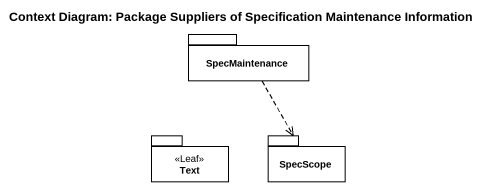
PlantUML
@startuml
title Context Diagram: Package Suppliers of Specification Maintenance Information
package SpecMaintenance {
}
package Text <<Leaf>> {
}
package SpecScope {
}
SpecMaintenance ..> SpecScope
@enduml
